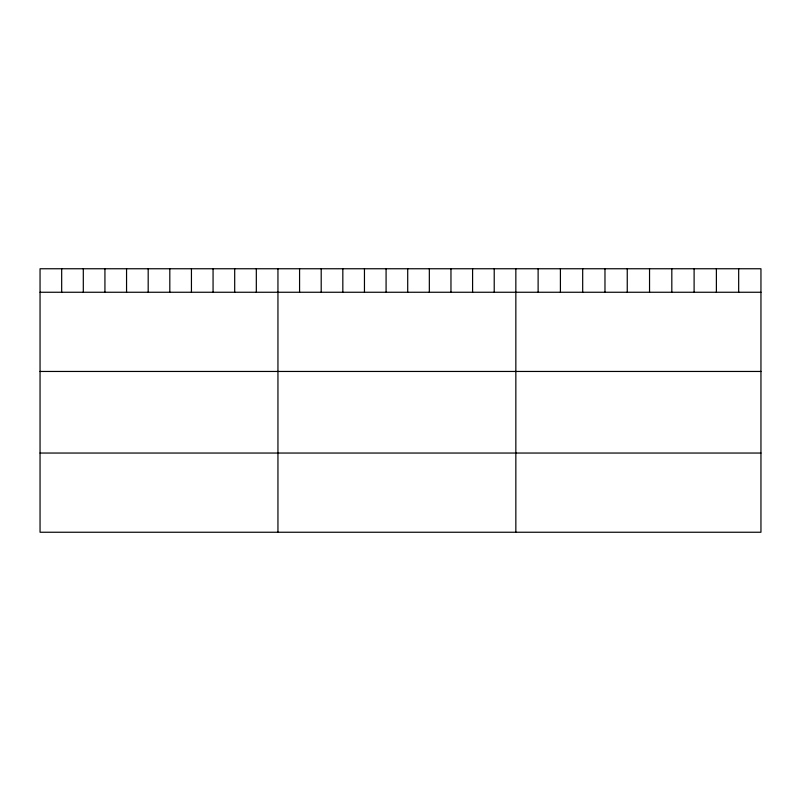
<?xml version="1.0" encoding="UTF-8"?>
<svg xmlns="http://www.w3.org/2000/svg" width="801" height="801" viewBox="0 0 801 801"><rect width="100%" height="100%" fill="white"/><g stroke="black" fill="none" stroke-linecap="round" stroke-linejoin="round"><path stroke-width="1.2" d="M760.95 292.255L760.95 532.244L40.05 532.244L40.05 268.756L760.95 268.756L760.95 292.255L40.05 292.255M40.05 371.454L760.95 371.454M40.05 453.046L760.95 453.046M738.672 268.756L738.672 292.255M716.384 268.756L716.384 292.255M694.107 268.756L694.107 292.255M671.819 268.756L671.819 292.255M649.541 268.756L649.541 292.255M627.253 268.756L627.253 292.255M604.975 268.756L604.975 292.255M582.687 268.756L582.687 292.255M560.41 268.756L560.41 292.255M538.122 268.756L538.122 292.255M515.844 268.756L515.844 532.244M494.217 268.756L494.217 292.255M472.59 268.756L472.59 292.255M450.963 268.756L450.963 292.255M429.336 268.756L429.336 292.255M407.709 268.756L407.709 292.255M386.082 268.756L386.082 292.255M364.455 268.756L364.455 292.255M342.828 268.756L342.828 292.255M321.201 268.756L321.201 292.255M299.574 268.756L299.574 292.255M277.947 268.756L277.947 532.244M256.32 268.756L256.32 292.255M234.693 268.756L234.693 292.255M213.066 268.756L213.066 292.255M191.439 268.756L191.439 292.255M169.812 268.756L169.812 292.255M148.185 268.756L148.185 292.255M126.558 268.756L126.558 292.255M104.931 268.756L104.931 292.255M83.304 268.756L83.304 292.255M61.677 268.756L61.677 292.255"/></g></svg>
